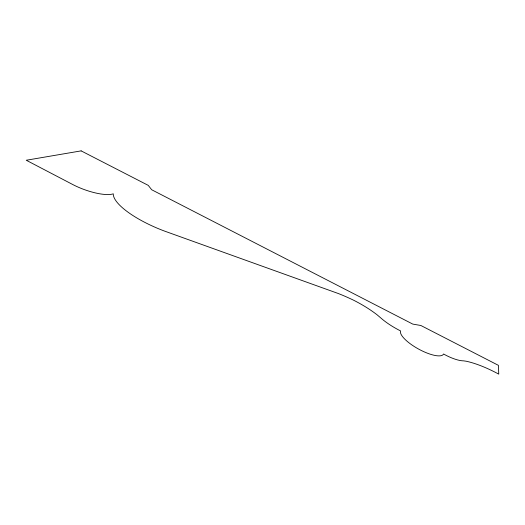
<?xml version="1.0" encoding="UTF-8"?>
<svg xmlns="http://www.w3.org/2000/svg" width="525" height="525" viewBox="0 0 525 525"><rect width="100%" height="100%" fill="white"/><g stroke="black" fill="none" stroke-linecap="round" stroke-linejoin="round"><path stroke-width="0.79" d="M81.145 150.878L26.25 160.243L73.152 184.741A30.66 9.076 20.1 0 0 113.282 193.823A56.923 17.299 22 0 0 164.725 231.157L338.408 293.56A80.115 27.142 27.2 0 1 353.41 300.123A53.688 17.64 27 0 1 377.029 314.757L380.933 318.071A33.068 9.903 28 0 0 400.595 330.934A24.393 7.534 28.8 0 0 419.127 349.361A24.393 7.534 28.8 0 0 443.559 354.001A23.618 7.048 29.2 0 0 463.516 360.846L466.239 361.233A57.579 17.679 30.9 0 1 498.75 374.122L498.435 365.361L420.86 325.493L412.775 324.096L151.686 189.748L148.24 185.364L81.145 150.878"/></g></svg>
